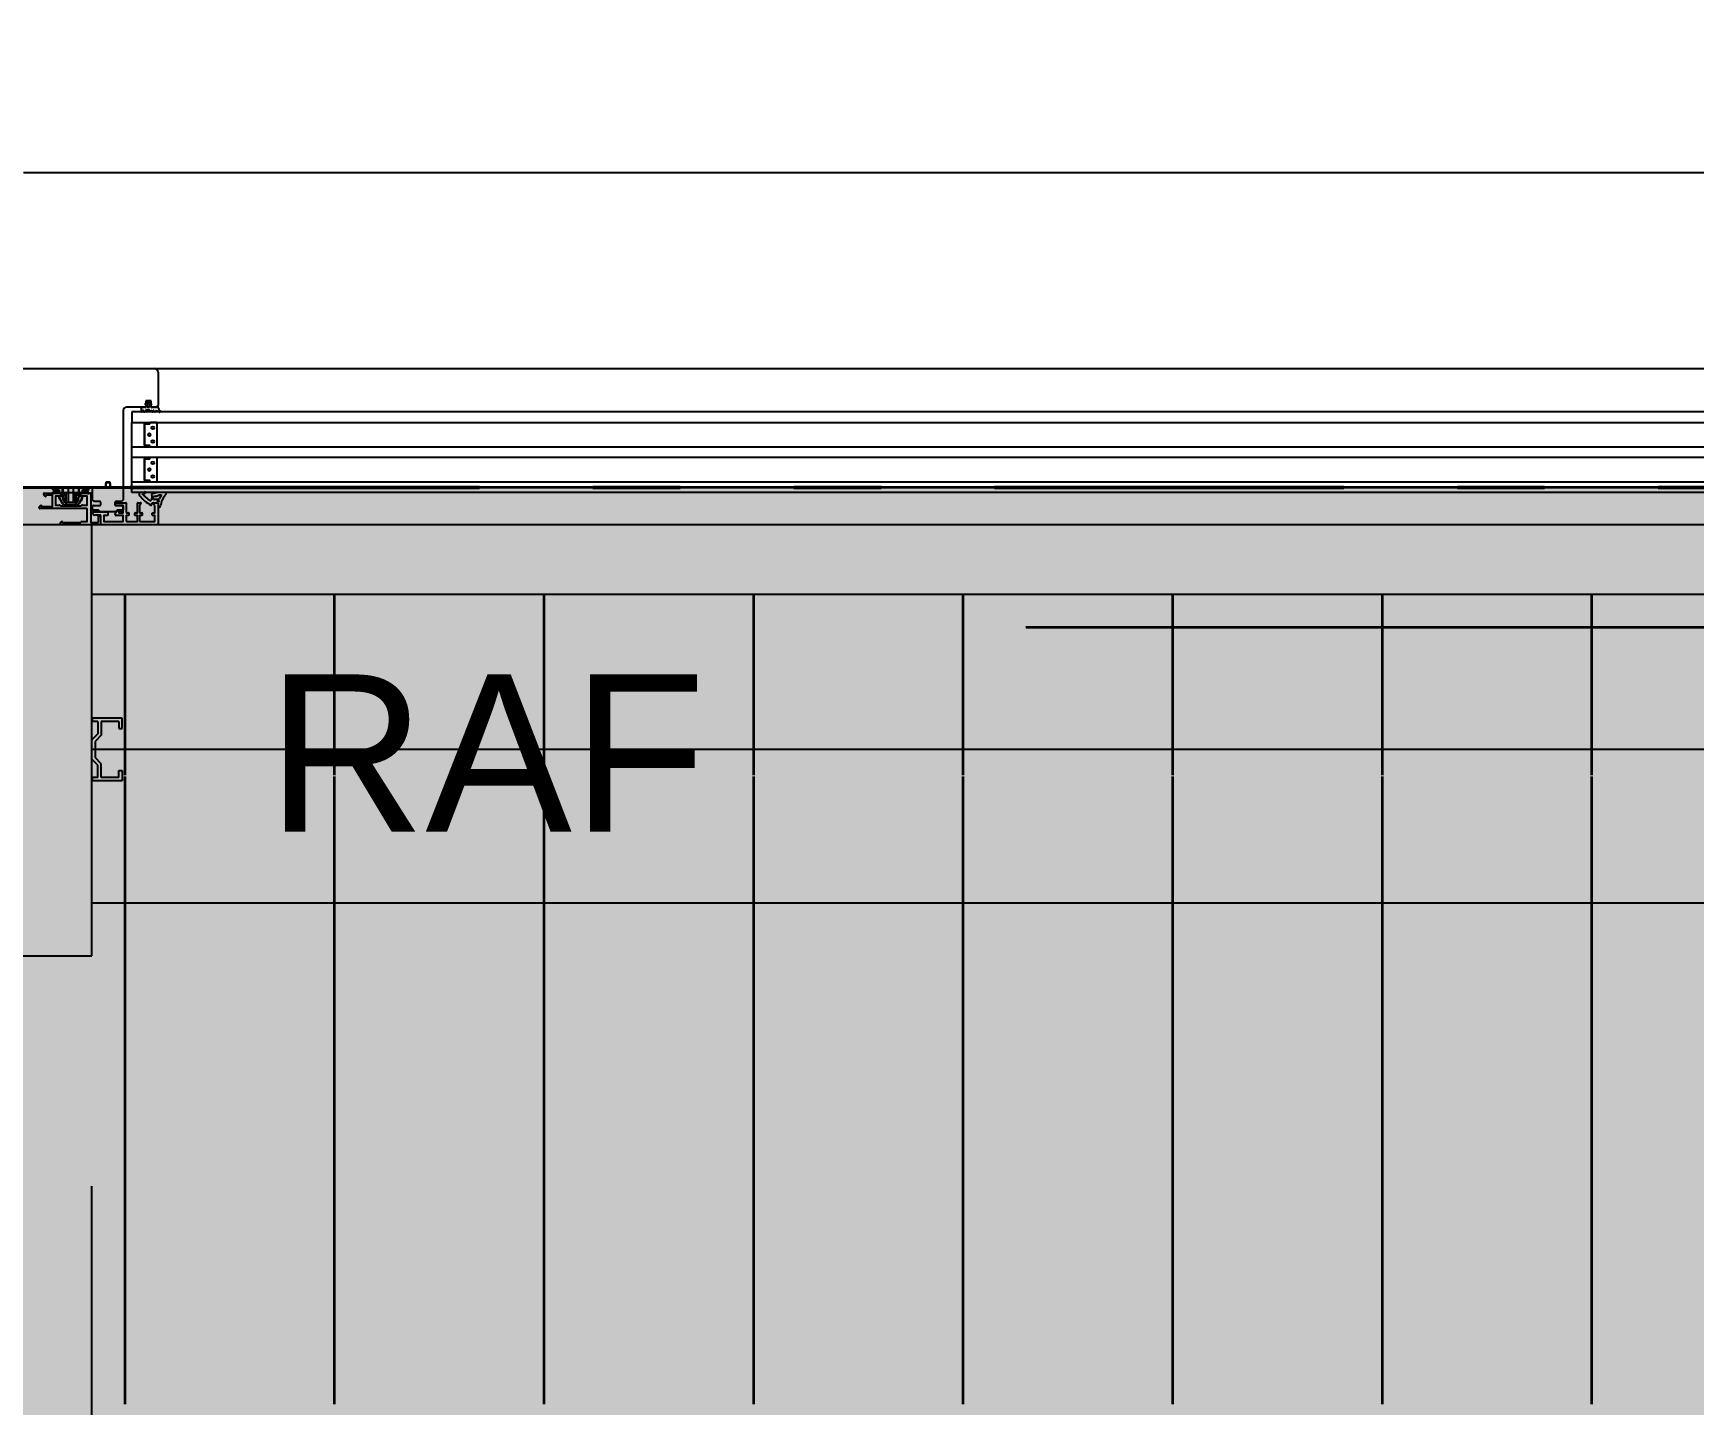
# Model space of a CAD drawing. Header units: centimetres. Extents: x 0.3 to 84.3, y 0.3 to 59.7.
# Drawn here: x 49.573 to 51.475, y 15.064 to 16.634 of the extents above; entities that cross this region are included whole.
import ezdxf

# ---------------------------------------------------------------- set-up
doc = ezdxf.new("R2010")
doc.units = ezdxf.units.CM
for name, pattern in [('AUSGEZOGEN', [0]), ('LINIE_23', [0.79, 0.4, -0.13, 0, -0.13, 0, -0.13]), ('PHANTOM', [63.5, 31.75, -6.35, 6.35, -6.35, 6.35, -6.35]), ('PUNKT', [6.35, 0, -6.35]), ('RAND', [44.45, 12.7, -6.35, 12.7, -6.35, 0, -6.35]), ('VERDECKT', [9.525, 6.35, -3.175])]:
    doc.linetypes.add(name, pattern=pattern)
for name, color, linetype, lineweight in [('Allgemein', 7, 'AUSGEZOGEN', 35), ('Ausbau Raeume', 7, 'AUSGEZOGEN', 35), ('Bauachsen grob', 7, 'RAND', 25), ('Bodenplatte', 7, 'AUSGEZOGEN', 35), ('Deckendaemmung', 7, 'AUSGEZOGEN', 25), ('Fenster', 7, 'AUSGEZOGEN', 35), ('Rolladen', 7, 'AUSGEZOGEN', 25), ('Text Werkplan Ausfuehrung', 7, 'AUSGEZOGEN', 50), ('Vorhangbrett', 7, 'AUSGEZOGEN', 25), ('Wand Beton bewehrt', 7, 'AUSGEZOGEN', 35), ('Werkplan- Ausfuehrungsmasse', 7, 'AUSGEZOGEN', 25)]:
    doc.layers.add(name, color=color, linetype=linetype, lineweight=lineweight)
doc.styles.add('ARIAL', font='ARIAL.TTF')

msp = doc.modelspace()

# ---------------------------------------------------------------- hatches: boundary and pattern name
at = {"layer": 'Allgemein', "linetype": 'AUSGEZOGEN', "lineweight": 25}
msp.add_hatch(color=32, dxfattribs=at).paths.add_polyline_path([(49.64, 15.794), (49.64, 16.0714), (49.56, 16.0714), (49.56, 15.794), (49.56, 15.714), (49.56, 15.666), (49.56, 15.618), (49.56, 15.578), (49.64, 15.578), (49.64, 15.618), (49.64, 15.666), (49.64, 15.714)])
at = {"layer": 'Bodenplatte', "linetype": 'AUSGEZOGEN', "lineweight": 25, "true_color": 0xe0ffe0}
msp.add_hatch(color=254, dxfattribs=at).paths.add_polyline_path([(31.66, 16.114), (31.66, 15.954), (62.72, 15.954), (62.72, 16.114)])
at = {"layer": 'Deckendaemmung', "linetype": 'AUSGEZOGEN', "lineweight": 25, "true_color": 0xfffddf}
msp.add_hatch(color=7, dxfattribs=at).paths.add_polyline_path([(63.04, 16.114), (47.44, 16.114), (47.44, 11.404), (49.54, 11.404), (49.54, 11.092), (55.87, 11.092), (55.87, 11.404), (56.9, 11.404), (56.9, 11.092), (63.04, 11.092)])

# ---------------------------------------------------------------- linework, layer by layer
at = {"layer": 'Allgemein', "color": 7, "linetype": 'AUSGEZOGEN', "lineweight": 25}
for p, q in [((49.64, 16.0714), (49.56, 16.0714)), ((49.64, 15.794), (49.64, 16.0714)), ((49.64, 15.714), (49.64, 15.794)), ((49.64, 15.666), (49.64, 15.714)), ((49.64, 15.618), (49.64, 15.666)), ((49.64, 15.578), (49.64, 15.618)), ((49.56, 15.578), (49.64, 15.578))]:
    msp.add_line(p, q, dxfattribs=at)
at = {"layer": 'Ausbau Raeume', "color": 254, "linetype": 'AUSGEZOGEN', "lineweight": 35}
for p, q in [((49.6782, 15.7846), (49.6782, 15.9914)), ((49.9182, 15.7846), (49.9182, 15.9914)), ((50.1582, 15.7846), (50.1582, 15.9914)), ((50.3982, 15.7846), (50.3982, 15.9914)), ((50.6382, 15.7846), (50.6382, 15.9914)), ((50.8782, 15.7846), (50.8782, 15.9914)), ((51.1182, 15.7846), (51.1182, 15.9914)), ((51.3582, 15.7846), (51.3582, 15.9914)), ((49.6782, 15.0646), (49.6782, 15.7832)), ((49.9182, 15.0646), (49.9182, 15.7832)), ((50.1582, 15.0646), (50.1582, 15.7832)), ((50.3982, 15.0646), (50.3982, 15.7832)), ((50.6382, 15.0646), (50.6382, 15.7832)), ((50.8782, 15.0646), (50.8782, 15.7832)), ((51.1182, 15.0646), (51.1182, 15.7832)), ((51.3582, 15.0646), (51.3582, 15.7832))]:
    msp.add_line(p, q, dxfattribs=at)
at = {"layer": 'Bauachsen grob', "color": 32, "linetype": 'LINIE_23', "lineweight": 50, "true_color": 0xc36e14}
msp.add_line((21.964, 16.114), (72.416, 16.114), dxfattribs=at)
at = {"layer": 'Bodenplatte', "color": 92, "linetype": 'VERDECKT', "lineweight": 35, "true_color": 0x00c600}
for p, q in [((62.72, 16.114), (31.66, 16.114)), ((31.66, 15.954), (62.72, 15.954))]:
    msp.add_line(p, q, dxfattribs=at)
at = {"layer": 'Fenster', "color": 7, "linetype": 'AUSGEZOGEN', "lineweight": 25}
for p, q in [((52.634, 16.474), (49.562, 16.474)), ((49.501, 16.25), (49.712, 16.25)), ((49.712, 16.25), (52.634, 16.25)), ((49.716, 16.246), (49.716, 16.208)), ((49.7018, 16.206), (49.68, 16.206)), ((49.6969, 16.206), (49.7005, 16.206)), ((49.6969, 16.201), (49.6969, 16.2045)), ((49.7012, 16.2096), (49.7025, 16.2109)), ((49.702, 16.2091), (49.7017, 16.209)), ((49.708, 16.213), (49.7018, 16.213)), ((49.7018, 16.213), (49.7018, 16.206)), ((49.7037, 16.2072), (49.7037, 16.2094)), ((49.7047, 16.2118), (49.7051, 16.2118)), ((49.7061, 16.2094), (49.7061, 16.2072)), ((49.7072, 16.2109), (49.7086, 16.2096)), ((49.7081, 16.209), (49.7078, 16.2091)), ((49.708, 16.206), (49.708, 16.213)), ((49.714, 16.206), (49.708, 16.206)), ((49.7093, 16.206), (49.7139, 16.206)), ((49.716, 16.208), (49.714, 16.206)), ((49.7144, 16.2063), (49.7148, 16.2068)), ((49.7159, 16.2065), (49.7159, 16.2063)), ((49.7159, 16.2063), (49.7159, 16.2061)), ((49.7159, 16.2059), (49.7168, 16.2033)), ((49.676, 16.202), (49.676, 16.115)), ((49.686, 16.2004), (49.686, 16.1884)), ((52.66, 16.2004), (49.686, 16.2004)), ((49.686, 16.1604), (49.686, 16.1884)), ((49.686, 16.1884), (52.66, 16.1884)), ((49.6983, 16.2017), (49.6981, 16.2008)), ((49.6997, 16.2008), (49.6994, 16.2017)), ((49.7, 16.186), (49.7, 16.1627)), ((49.7004, 16.186), (49.7004, 16.1627)), ((49.7004, 16.1627), (49.7004, 16.186)), ((49.7019, 16.2023), (49.7008, 16.2007)), ((49.7068, 16.1872), (49.7011, 16.1872)), ((49.7061, 16.1868), (49.7011, 16.1868)), ((49.7011, 16.1868), (49.7061, 16.1868)), ((49.7058, 16.2028), (49.7028, 16.2028)), ((49.7036, 16.2017), (49.7053, 16.2023)), ((49.7079, 16.2018), (49.7036, 16.2004)), ((49.7068, 16.1872), (49.7068, 16.1872)), ((49.7069, 16.1876), (49.7069, 16.1876)), ((49.7141, 16.1884), (49.7077, 16.1884)), ((49.7089, 16.2008), (49.7087, 16.2017)), ((49.7103, 16.2017), (49.7101, 16.2008)), ((49.7117, 16.2008), (49.7114, 16.2017)), ((49.7129, 16.2013), (49.7128, 16.2008)), ((49.7175, 16.2004), (49.7139, 16.2016)), ((49.7148, 16.1612), (49.7148, 16.1876)), ((49.718, 16.2021), (49.7185, 16.2017)), ((49.686, 16.1484), (49.686, 16.1604)), ((49.686, 16.1604), (52.66, 16.1604)), ((49.686, 16.1204), (49.686, 16.1484)), ((52.66, 16.1484), (49.686, 16.1484)), ((49.7011, 16.162), (49.7061, 16.162)), ((49.7061, 16.162), (49.7011, 16.162)), ((49.7011, 16.1616), (49.7068, 16.1616)), ((49.7068, 16.1472), (49.7011, 16.1472)), ((49.7061, 16.1468), (49.7011, 16.1468)), ((49.7011, 16.1468), (49.7061, 16.1468)), ((49.7068, 16.1616), (49.7068, 16.1616)), ((49.7068, 16.1472), (49.7068, 16.1472)), ((49.7069, 16.1612), (49.7069, 16.1612)), ((49.7069, 16.1476), (49.7069, 16.1476)), ((49.7077, 16.1604), (49.7141, 16.1604)), ((49.7141, 16.1484), (49.7077, 16.1484)), ((49.7148, 16.1212), (49.7148, 16.1476)), ((49.7, 16.146), (49.7, 16.1227)), ((49.7004, 16.146), (49.7004, 16.1227)), ((49.7004, 16.1227), (49.7004, 16.146)), ((49.656, 16.114), (49.432, 16.114)), ((49.5956, 16.1136), (49.5976, 16.1136)), ((49.5956, 16.1112), (49.5956, 16.1136)), ((49.5976, 16.1112), (49.5956, 16.1112)), ((49.5956, 16.1086), (49.6001, 16.11)), ((49.5956, 16.1076), (49.5956, 16.1086)), ((49.5956, 16.1086), (49.596, 16.1083)), ((49.5976, 16.114), (49.596, 16.114)), ((49.596, 16.1108), (49.5976, 16.1108)), ((49.6002, 16.1096), (49.596, 16.1083)), ((49.596, 16.1083), (49.596, 16.1076)), ((49.5963, 16.1074), (49.6, 16.1086)), ((49.5976, 16.114), (49.6066, 16.114)), ((49.5976, 16.1136), (49.5976, 16.114)), ((49.6066, 16.1136), (49.5976, 16.1136)), ((49.5976, 16.1136), (49.5976, 16.1112)), ((49.6026, 16.1112), (49.5976, 16.1112)), ((49.5976, 16.1112), (49.5976, 16.1108)), ((49.6008, 16.1108), (49.5976, 16.1108)), ((49.6001, 16.1082), (49.6, 16.1086)), ((49.6001, 16.11), (49.6003, 16.1101)), ((49.6001, 16.11), (49.6002, 16.1096)), ((49.6003, 16.1097), (49.6002, 16.1096)), ((49.6002, 16.1087), (49.6002, 16.1096)), ((49.6002, 16.1083), (49.6002, 16.1087)), ((49.6002, 16.1087), (49.6002, 16.1087)), ((49.6002, 16.1087), (49.6003, 16.1086)), ((49.6003, 16.1086), (49.6004, 16.1085)), ((49.6004, 16.1085), (49.6005, 16.1084)), ((49.6005, 16.1084), (49.6006, 16.1084)), ((49.6005, 16.1084), (49.6005, 16.1083)), ((49.6005, 16.1083), (49.6005, 16.1082)), ((49.6006, 16.1084), (49.6006, 16.1104)), ((49.6006, 16.1104), (49.6011, 16.1104)), ((49.6026, 16.1084), (49.6006, 16.1084)), ((49.6008, 16.1108), (49.6012, 16.1108)), ((49.6014, 16.1105), (49.6011, 16.1104)), ((49.6012, 16.1108), (49.6017, 16.1109)), ((49.6018, 16.1107), (49.6014, 16.1105)), ((49.6017, 16.1109), (49.6021, 16.1111)), ((49.6022, 16.1109), (49.6018, 16.1107)), ((49.6021, 16.1111), (49.6026, 16.1112)), ((49.6026, 16.1112), (49.6022, 16.1109)), ((49.6026, 16.1112), (49.6026, 16.1084)), ((49.6026, 16.108), (49.6026, 16.1084)), ((49.6026, 16.1084), (49.6066, 16.1084)), ((49.6066, 16.114), (49.6254, 16.114)), ((49.6066, 16.114), (49.6066, 16.1136)), ((49.6066, 16.1084), (49.6066, 16.1136)), ((49.6069, 16.1136), (49.6066, 16.1136)), ((49.6066, 16.108), (49.6066, 16.1084)), ((49.6069, 16.1084), (49.6066, 16.1084)), ((49.6069, 16.1136), (49.6069, 16.1084)), ((49.6251, 16.1136), (49.6069, 16.1136)), ((49.6069, 16.1084), (49.6251, 16.1084)), ((49.6132, 16.114), (49.6132, 16.097)), ((49.6188, 16.114), (49.6188, 16.097)), ((49.6251, 16.1084), (49.6251, 16.1136)), ((49.6254, 16.1136), (49.6251, 16.1136)), ((49.6254, 16.1084), (49.6251, 16.1084)), ((49.6254, 16.1136), (49.6254, 16.114)), ((49.6254, 16.114), (49.6344, 16.114)), ((49.6254, 16.1136), (49.6254, 16.1084)), ((49.6344, 16.1136), (49.6254, 16.1136)), ((49.6254, 16.108), (49.6254, 16.1084)), ((49.6254, 16.1084), (49.6294, 16.1084)), ((49.6294, 16.1084), (49.6294, 16.1112)), ((49.6344, 16.1112), (49.6294, 16.1112)), ((49.6298, 16.1109), (49.6294, 16.1112)), ((49.6294, 16.1112), (49.6299, 16.1111)), ((49.6294, 16.108), (49.6294, 16.1084)), ((49.6314, 16.1084), (49.6294, 16.1084)), ((49.6302, 16.1107), (49.6298, 16.1109)), ((49.6299, 16.1111), (49.6303, 16.1109)), ((49.6306, 16.1105), (49.6302, 16.1107)), ((49.6303, 16.1109), (49.6308, 16.1108)), ((49.6309, 16.1104), (49.6306, 16.1105)), ((49.6308, 16.1108), (49.6312, 16.1108)), ((49.6309, 16.1104), (49.6314, 16.1104)), ((49.6344, 16.1108), (49.6312, 16.1108)), ((49.6314, 16.1104), (49.6314, 16.1084)), ((49.6314, 16.1084), (49.6315, 16.1084)), ((49.6315, 16.1084), (49.6315, 16.1085)), ((49.6315, 16.1085), (49.6316, 16.1085)), ((49.6315, 16.1083), (49.6315, 16.1084)), ((49.6315, 16.1082), (49.6315, 16.1083)), ((49.6316, 16.1085), (49.6317, 16.1086)), ((49.6317, 16.1101), (49.6319, 16.11)), ((49.6318, 16.1096), (49.6317, 16.1097)), ((49.6317, 16.1086), (49.6317, 16.1087)), ((49.6317, 16.1087), (49.6318, 16.1087)), ((49.6319, 16.11), (49.6318, 16.1096)), ((49.6318, 16.1096), (49.6318, 16.1087)), ((49.636, 16.1083), (49.6318, 16.1096)), ((49.6318, 16.1087), (49.6318, 16.1083)), ((49.6319, 16.11), (49.6364, 16.1086)), ((49.632, 16.1086), (49.6319, 16.1082)), ((49.632, 16.1086), (49.6357, 16.1074)), ((49.636, 16.114), (49.6344, 16.114)), ((49.6344, 16.1136), (49.6344, 16.114)), ((49.6344, 16.1112), (49.6344, 16.1136)), ((49.6344, 16.1136), (49.6364, 16.1136)), ((49.6344, 16.1112), (49.6344, 16.1108)), ((49.6364, 16.1112), (49.6344, 16.1112)), ((49.6344, 16.1108), (49.636, 16.1108)), ((49.6364, 16.1086), (49.636, 16.1083)), ((49.636, 16.1076), (49.636, 16.1083)), ((49.6364, 16.1136), (49.6364, 16.1112)), ((49.6364, 16.1086), (49.6364, 16.1076)), ((49.641, 16.1), (49.641, 16.114)), ((49.641, 16.114), (49.656, 16.114)), ((49.661, 16.12), (49.656, 16.12)), ((49.656, 16.12), (49.656, 16.114)), ((49.656, 16.114), (49.656, 16.1186)), ((49.657, 16.1196), (49.6585, 16.1196)), ((49.6585, 16.1196), (49.66, 16.1196)), ((49.661, 16.114), (49.661, 16.12)), ((49.661, 16.1186), (49.661, 16.114)), ((49.675, 16.114), (49.661, 16.114)), ((49.661, 16.114), (49.676, 16.114)), ((49.676, 16.115), (49.675, 16.114)), ((49.676, 16.114), (49.676, 16.1)), ((49.686, 16.1084), (49.686, 16.1204)), ((49.686, 16.1204), (52.66, 16.1204)), ((52.66, 16.1084), (49.686, 16.1084)), ((49.7003, 16.1088), (49.6963, 16.108)), ((49.7011, 16.122), (49.7061, 16.122)), ((49.7061, 16.122), (49.7011, 16.122)), ((49.7011, 16.1216), (49.7068, 16.1216)), ((49.7068, 16.1216), (49.7068, 16.1216)), ((49.7069, 16.1212), (49.7069, 16.1212)), ((49.7077, 16.1204), (49.7141, 16.1204)), ((49.7245, 16.1084), (49.7164, 16.1084)), ((49.58, 16.0902), (49.58, 16.0913)), ((49.6344, 16.0898), (49.5804, 16.0898)), ((49.581, 16.093), (49.5818, 16.0934)), ((49.5824, 16.0931), (49.5824, 16.0926)), ((49.5828, 16.0922), (49.5948, 16.0922)), ((49.5852, 16.1059), (49.5852, 16.107)), ((49.5856, 16.1074), (49.6034, 16.1074)), ((49.587, 16.1038), (49.5862, 16.1042)), ((49.5876, 16.1046), (49.5876, 16.1041)), ((49.5948, 16.105), (49.588, 16.105)), ((49.5952, 16.0926), (49.5952, 16.1046)), ((49.5956, 16.1076), (49.596, 16.1076)), ((49.5964, 16.107), (49.5963, 16.1074)), ((49.6001, 16.1082), (49.5964, 16.107)), ((49.5984, 16.1038), (49.5984, 16.0942)), ((49.6038, 16.1042), (49.5988, 16.1042)), ((49.5988, 16.0938), (49.6026, 16.0938)), ((49.6003, 16.1083), (49.6002, 16.1083)), ((49.6003, 16.1082), (49.6003, 16.1083)), ((49.6004, 16.1082), (49.6003, 16.1082)), ((49.6005, 16.1081), (49.6004, 16.1082)), ((49.6005, 16.1082), (49.6005, 16.1081)), ((49.6005, 16.1081), (49.6006, 16.108)), ((49.6006, 16.108), (49.6007, 16.108)), ((49.6007, 16.108), (49.6008, 16.108)), ((49.601, 16.108), (49.6008, 16.108)), ((49.601, 16.108), (49.6026, 16.108)), ((49.6066, 16.108), (49.6026, 16.108)), ((49.6026, 16.1036), (49.6027, 16.1038)), ((49.6026, 16.1036), (49.603, 16.1034)), ((49.6026, 16.1036), (49.603, 16.1034)), ((49.6031, 16.1037), (49.6027, 16.1038)), ((49.6027, 16.1015), (49.6031, 16.1017)), ((49.6028, 16.1014), (49.6031, 16.1017)), ((49.6046, 16.0986), (49.6028, 16.1014)), ((49.6031, 16.1037), (49.603, 16.1034)), ((49.6031, 16.1041), (49.6056, 16.1041)), ((49.6031, 16.1041), (49.6031, 16.1037)), ((49.6056, 16.1037), (49.6031, 16.1037)), ((49.6031, 16.1017), (49.6049, 16.0988)), ((49.6047, 16.1049), (49.6041, 16.1043)), ((49.6046, 16.0986), (49.6049, 16.0988)), ((49.6046, 16.0928), (49.6273, 16.0928)), ((49.6047, 16.0985), (49.605, 16.0987)), ((49.605, 16.1058), (49.605, 16.1056)), ((49.6056, 16.1041), (49.6056, 16.1037)), ((49.6057, 16.0968), (49.606, 16.097)), ((49.6062, 16.108), (49.6062, 16.1062)), ((49.61, 16.1062), (49.6062, 16.1062)), ((49.6062, 16.1062), (49.6062, 16.1062)), ((49.6062, 16.1062), (49.6062, 16.1061)), ((49.6062, 16.1061), (49.61, 16.1061)), ((49.6062, 16.1061), (49.6062, 16.106)), ((49.6062, 16.1061), (49.6062, 16.1061)), ((49.6074, 16.1056), (49.6062, 16.106)), ((49.6254, 16.108), (49.6066, 16.108)), ((49.6075, 16.1025), (49.6071, 16.1024)), ((49.608, 16.0984), (49.6071, 16.1024)), ((49.61, 16.1056), (49.6074, 16.1056)), ((49.6075, 16.1056), (49.61, 16.1056)), ((49.6075, 16.1025), (49.6084, 16.0984)), ((49.6084, 16.0984), (49.608, 16.0984)), ((49.6089, 16.0939), (49.609, 16.0943)), ((49.6095, 16.0938), (49.6095, 16.0942)), ((49.6095, 16.0942), (49.6225, 16.0942)), ((49.6225, 16.0938), (49.6095, 16.0938)), ((49.6102, 16.0944), (49.6096, 16.0938)), ((49.61, 16.0986), (49.61, 16.108)), ((49.61, 16.0986), (49.6104, 16.0986)), ((49.6218, 16.0966), (49.6102, 16.0966)), ((49.6102, 16.0966), (49.6102, 16.0944)), ((49.6102, 16.0944), (49.6218, 16.0944)), ((49.6104, 16.108), (49.6104, 16.0986)), ((49.6106, 16.097), (49.6214, 16.097)), ((49.6216, 16.0986), (49.6216, 16.108)), ((49.622, 16.0986), (49.6216, 16.0986)), ((49.6218, 16.0966), (49.6218, 16.0944)), ((49.6218, 16.0944), (49.6224, 16.0938)), ((49.622, 16.108), (49.622, 16.0986)), ((49.6257, 16.1062), (49.622, 16.1062)), ((49.622, 16.1061), (49.6257, 16.1061)), ((49.622, 16.1056), (49.6245, 16.1056)), ((49.6246, 16.1056), (49.622, 16.1056)), ((49.6225, 16.0938), (49.6225, 16.0942)), ((49.6231, 16.0939), (49.623, 16.0943)), ((49.6236, 16.0984), (49.6245, 16.1025)), ((49.6236, 16.0984), (49.624, 16.0984)), ((49.6249, 16.1024), (49.624, 16.0984)), ((49.6245, 16.1025), (49.6249, 16.1024)), ((49.6246, 16.1056), (49.6257, 16.106)), ((49.6294, 16.108), (49.6254, 16.108)), ((49.6257, 16.108), (49.6257, 16.1062)), ((49.6257, 16.1061), (49.6257, 16.1062)), ((49.6257, 16.1062), (49.6257, 16.1062)), ((49.6257, 16.106), (49.6257, 16.1061)), ((49.6257, 16.1061), (49.6257, 16.1061)), ((49.6263, 16.0968), (49.626, 16.097)), ((49.6264, 16.1041), (49.6289, 16.1041)), ((49.6264, 16.1041), (49.6264, 16.1037)), ((49.6289, 16.1037), (49.6264, 16.1037)), ((49.627, 16.1056), (49.627, 16.1058)), ((49.6273, 16.0985), (49.627, 16.0987)), ((49.6271, 16.0988), (49.6289, 16.1017)), ((49.6274, 16.0986), (49.6271, 16.0988)), ((49.6279, 16.1043), (49.6273, 16.1049)), ((49.6292, 16.1014), (49.6274, 16.0986)), ((49.6344, 16.1042), (49.6282, 16.1042)), ((49.6286, 16.1074), (49.6386, 16.1074)), ((49.6289, 16.1037), (49.6289, 16.1041)), ((49.6293, 16.1038), (49.6289, 16.1037)), ((49.629, 16.1034), (49.6289, 16.1037)), ((49.6292, 16.1014), (49.6289, 16.1017)), ((49.6292, 16.1015), (49.6289, 16.1017)), ((49.6294, 16.1036), (49.629, 16.1034)), ((49.6294, 16.1036), (49.629, 16.1034)), ((49.6293, 16.1038), (49.6294, 16.1036)), ((49.6294, 16.108), (49.631, 16.108)), ((49.6294, 16.0938), (49.6344, 16.0938)), ((49.6312, 16.108), (49.631, 16.108)), ((49.6312, 16.108), (49.6312, 16.108)), ((49.6312, 16.108), (49.6314, 16.108)), ((49.6314, 16.108), (49.6315, 16.1081)), ((49.6316, 16.1082), (49.6315, 16.1082)), ((49.6315, 16.1082), (49.6315, 16.1081)), ((49.6315, 16.1081), (49.6315, 16.1082)), ((49.6315, 16.1081), (49.6315, 16.1081)), ((49.6317, 16.1083), (49.6316, 16.1082)), ((49.6316, 16.1082), (49.6316, 16.1082)), ((49.6318, 16.1083), (49.6317, 16.1083)), ((49.6356, 16.107), (49.6319, 16.1082)), ((49.6348, 16.0942), (49.6348, 16.1038)), ((49.6348, 16.0754), (49.6348, 16.0894)), ((49.6356, 16.107), (49.6357, 16.1074)), ((49.6364, 16.1076), (49.636, 16.1076)), ((49.639, 16.107), (49.639, 16.0742)), ((49.643, 16.098), (49.641, 16.1)), ((49.641, 16.089), (49.641, 16.0924)), ((49.642, 16.0934), (49.6494, 16.0934)), ((49.6494, 16.098), (49.643, 16.098)), ((49.6504, 16.0944), (49.6504, 16.097)), ((49.6666, 16.097), (49.6666, 16.0944)), ((49.667, 16.0944), (49.667, 16.0954)), ((49.674, 16.098), (49.6676, 16.098)), ((49.6676, 16.0934), (49.675, 16.0934)), ((49.668, 16.0964), (49.6792, 16.0964)), ((49.6756, 16.0934), (49.668, 16.0934)), ((49.676, 16.1), (49.674, 16.098)), ((49.676, 16.0854), (49.676, 16.093)), ((49.676, 16.0924), (49.676, 16.089)), ((49.6796, 16.096), (49.6796, 16.0854)), ((49.6924, 16.0854), (49.6924, 16.096)), ((49.6928, 16.0964), (49.696, 16.0964)), ((49.6948, 16.0935), (49.6948, 16.0854)), ((49.6964, 16.0954), (49.695, 16.0939)), ((49.6984, 16.1059), (49.6985, 16.1062)), ((49.6985, 16.1058), (49.6984, 16.1059)), ((49.6985, 16.1062), (49.6987, 16.1063)), ((49.6987, 16.1057), (49.6985, 16.1058)), ((49.6987, 16.1063), (49.6994, 16.1066)), ((49.6991, 16.1055), (49.6987, 16.1057)), ((49.7066, 16.0991), (49.6991, 16.1055)), ((49.6994, 16.1066), (49.7007, 16.1069)), ((49.7087, 16.1035), (49.7083, 16.0999)), ((49.7086, 16.094), (49.7094, 16.0961)), ((49.7087, 16.1043), (49.7087, 16.1035)), ((49.714, 16.1079), (49.7095, 16.1067)), ((49.7098, 16.0964), (49.7153, 16.0964)), ((49.7122, 16.0933), (49.7102, 16.0954)), ((49.7107, 16.1035), (49.7103, 16.1028)), ((49.7103, 16.1028), (49.7104, 16.1012)), ((49.7104, 16.1012), (49.7108, 16.1006)), ((49.7106, 16.0964), (49.7156, 16.0964)), ((49.7126, 16.104), (49.7107, 16.1035)), ((49.7108, 16.1006), (49.711, 16.1005)), ((49.711, 16.1005), (49.7111, 16.1005)), ((49.7111, 16.1005), (49.7113, 16.1004)), ((49.7113, 16.1004), (49.7114, 16.1004)), ((49.7114, 16.1004), (49.7115, 16.1004)), ((49.7161, 16.1004), (49.7115, 16.1004)), ((49.7124, 16.0854), (49.7124, 16.0929)), ((49.7126, 16.104), (49.7138, 16.1042)), ((49.7138, 16.1042), (49.7148, 16.1045)), ((49.7148, 16.1045), (49.7164, 16.105)), ((49.716, 16.096), (49.716, 16.0718)), ((49.716, 16.0957), (49.716, 16.092)), ((49.7164, 16.105), (49.7179, 16.1054)), ((49.7164, 16.0916), (49.7171, 16.0916)), ((49.7194, 16.1047), (49.7174, 16.101)), ((49.7179, 16.1054), (49.7188, 16.1057)), ((49.7188, 16.1057), (49.7196, 16.1057)), ((49.7198, 16.1053), (49.7194, 16.1047)), ((49.7196, 16.1057), (49.7198, 16.1053)), ((49.7249, 16.106), (49.7252, 16.1064)), ((49.604, 16.0718), (49.604, 16.0729)), ((49.6496, 16.0714), (49.6044, 16.0714)), ((49.605, 16.0746), (49.6058, 16.075)), ((49.6064, 16.0747), (49.6064, 16.0742)), ((49.6068, 16.0738), (49.627, 16.0738)), ((49.6288, 16.075), (49.6344, 16.075)), ((49.6394, 16.0738), (49.6472, 16.0738)), ((49.641, 16.089), (49.641, 16.088)), ((49.641, 16.0848), (49.641, 16.085)), ((49.6454, 16.088), (49.642, 16.088)), ((49.645, 16.088), (49.642, 16.088)), ((49.642, 16.086), (49.6544, 16.086)), ((49.643, 16.086), (49.644, 16.086)), ((49.6494, 16.0824), (49.6434, 16.0824)), ((49.6478, 16.088), (49.645, 16.088)), ((49.645, 16.087), (49.645, 16.0876)), ((49.6476, 16.0742), (49.6476, 16.081)), ((49.6498, 16.086), (49.6478, 16.088)), ((49.648, 16.0814), (49.649, 16.0814)), ((49.6585, 16.086), (49.6498, 16.086)), ((49.65, 16.0804), (49.65, 16.0718)), ((49.6504, 16.0718), (49.6504, 16.0814)), ((49.7156, 16.0714), (49.6508, 16.0714)), ((49.6538, 16.0816), (49.6538, 16.0754)), ((49.658, 16.082), (49.6542, 16.082)), ((49.6542, 16.075), (49.6756, 16.075)), ((49.6544, 16.086), (49.658, 16.086)), ((49.6584, 16.0856), (49.6584, 16.0824)), ((49.6672, 16.086), (49.6585, 16.086)), ((49.667, 16.083), (49.667, 16.0842)), ((49.6692, 16.088), (49.6672, 16.086)), ((49.6673, 16.0849), (49.6697, 16.0873)), ((49.6756, 16.082), (49.668, 16.082)), ((49.672, 16.088), (49.6692, 16.088)), ((49.6704, 16.0876), (49.6706, 16.0876)), ((49.671, 16.0872), (49.671, 16.0854)), ((49.6714, 16.085), (49.6756, 16.085)), ((49.6716, 16.088), (49.675, 16.088)), ((49.675, 16.088), (49.672, 16.088)), ((49.672, 16.087), (49.672, 16.0876)), ((49.674, 16.086), (49.673, 16.086)), ((49.676, 16.089), (49.676, 16.088)), ((49.676, 16.0754), (49.676, 16.0816)), ((49.6796, 16.0816), (49.6796, 16.0754)), ((49.68, 16.085), (49.6822, 16.085)), ((49.6822, 16.082), (49.68, 16.082)), ((49.68, 16.075), (49.692, 16.075)), ((49.6826, 16.0846), (49.6826, 16.0824)), ((49.6894, 16.0824), (49.6894, 16.0846)), ((49.6898, 16.085), (49.692, 16.085)), ((49.692, 16.082), (49.6898, 16.082)), ((49.6924, 16.0754), (49.6924, 16.0816)), ((49.6948, 16.0816), (49.6948, 16.0754)), ((49.6952, 16.085), (49.6974, 16.085)), ((49.6974, 16.082), (49.6952, 16.082)), ((49.6952, 16.075), (49.712, 16.075)), ((49.6978, 16.0846), (49.6978, 16.0824)), ((49.7094, 16.0824), (49.7094, 16.0846)), ((49.7098, 16.085), (49.712, 16.085)), ((49.712, 16.082), (49.7098, 16.082)), ((49.7124, 16.0754), (49.7124, 16.0816)), ((52.6304, 16.0714), (49.7156, 16.0714)), ((55.77, 15.9914), (49.64, 15.9914))]:
    msp.add_line(p, q, dxfattribs=at)
for centre, radius in [((49.706, 16.1744), 0.0016), ((49.7101, 16.1822), 0.0016), ((49.7101, 16.1665), 0.0016), ((49.706, 16.1344), 0.0016), ((49.7101, 16.1422), 0.0016), ((49.7101, 16.1265), 0.0016), ((49.7163, 16.0986), 0.000995)]:
    msp.add_circle(centre, radius, dxfattribs=at)
for centre, radius, start, end in [((49.712, 16.246), 0.004, 359.9999, 89.9999), ((49.68, 16.202), 0.004, 89.9999, 179.9999), ((49.6969, 16.2054), 0.0006, 89.9999, 246.423), ((49.6965, 16.2045), 0.0004, 359.9999, 66.423), ((49.7005, 16.205), 0.001, 45.6221, 89.9999), ((49.7015, 16.2093), 0.0004, 135.0324, 300.0425), ((49.7015, 16.206), 0.0004, 225.6221, 2.7209), ((49.7099, 16.2064), 0.00802, 161.7762, 182.7209), ((49.7021, 16.209), 0.0002, 346.7768, 120.0519), ((49.7047, 16.2088), 0.003, 90.0372, 135.0335), ((49.7049, 16.2094), 0.0012, 359.9614, 179.3442), ((49.7049, 16.2072), 0.0012, 180.2732, 359.6531), ((49.7051, 16.2088), 0.003, 44.9663, 89.9626), ((49.7077, 16.209), 0.0002, 59.9479, 193.223), ((49.6999, 16.2064), 0.00802, 357.2796, 18.2236), ((49.7083, 16.206), 0.0004, 177.2654, 314.3777), ((49.7083, 16.2093), 0.0004, 239.9572, 44.9674), ((49.7093, 16.205), 0.001, 89.9999, 134.3777), ((49.7139, 16.2066), 0.0006, 269.9999, 324.9999), ((49.7153, 16.2065), 0.0006, 0.0101, 144.9999), ((49.7179, 16.2061), 0.002, 179.9999, 187.1661), ((49.6975, 16.201), 0.0006, 179.9999, 344.9999), ((49.6989, 16.2015), 0.0006, 14.9999, 164.9999), ((49.7002, 16.201), 0.0006, 194.9999, 329.9999), ((49.7011, 16.186), 0.00114, 89.9999, 179.9999), ((49.7011, 16.186), 0.00078, 89.9999, 179.9999), ((49.7011, 16.186), 0.00078, 89.9999, 179.9999), ((49.7028, 16.2018), 0.001, 89.9999, 149.9999), ((49.7035, 16.201), 0.000646, 88.0244, 273.4997), ((49.7058, 16.2013), 0.00112, 81.479, 114.0975), ((49.7059, 16.2026), 0.00022, 270.1832, 121.5094), ((49.7061, 16.1876), 0.00078, 269.9999, 359.9999), ((49.7061, 16.1876), 0.00078, 269.9999, 325.1361), ((49.7077, 16.1876), 0.00078, 89.9999, 179.9999), ((49.7083, 16.2015), 0.000445, 15.4019, 150.3683), ((49.7095, 16.201), 0.0006, 194.9999, 344.9999), ((49.7109, 16.2015), 0.0006, 14.9999, 164.9999), ((49.7122, 16.201), 0.0006, 194.9999, 344.9999), ((49.7135, 16.2011), 0.0006, 48.5074, 164.9999), ((49.7141, 16.1876), 0.00078, 359.9999, 89.9999), ((49.7185, 16.2037), 0.00169, 194.2985, 253.4106), ((49.7177, 16.2012), 0.000896, 251.6435, 31.3801), ((49.7011, 16.1627), 0.00114, 179.9999, 269.9999), ((49.7011, 16.146), 0.00114, 89.9999, 179.9999), ((49.7011, 16.1627), 0.00078, 179.9999, 269.9999), ((49.7011, 16.1627), 0.00078, 179.9999, 269.9999), ((49.7011, 16.146), 0.00078, 89.9999, 179.9999), ((49.7011, 16.146), 0.00078, 89.9999, 179.9999), ((49.7061, 16.1612), 0.00078, 359.9999, 89.9999), ((49.7061, 16.1612), 0.00078, 34.8637, 89.9999), ((49.7061, 16.1476), 0.00078, 269.9999, 359.9999), ((49.7061, 16.1476), 0.00078, 269.9999, 325.1361), ((49.7077, 16.1612), 0.00078, 179.9999, 269.9999), ((49.7077, 16.1476), 0.00078, 89.9999, 179.9999), ((49.7141, 16.1612), 0.00078, 269.9999, 359.9999), ((49.7141, 16.1476), 0.00078, 359.9999, 89.9999), ((49.596, 16.1136), 0.0004, 89.9999, 179.9999), ((49.596, 16.1112), 0.0004, 179.9999, 269.9999), ((49.6002, 16.1079), 0.0008, 91.8718, 108.015), ((49.6002, 16.1104), 0.0004, 359.9999, 89.9999), ((49.6002, 16.1105), 0.0004, 288.015, 353.5018), ((49.601, 16.1084), 0.0004, 179.9999, 269.9999), ((49.631, 16.1084), 0.0004, 269.9999, 359.9999), ((49.6318, 16.1104), 0.0004, 89.9999, 179.9999), ((49.6318, 16.1105), 0.0004, 186.498, 251.9848), ((49.6318, 16.1079), 0.0008, 71.9848, 88.128), ((49.636, 16.1136), 0.0004, 359.9999, 89.9999), ((49.636, 16.1112), 0.0004, 269.9999, 359.9999), ((49.657, 16.1186), 0.001, 89.9999, 179.9999), ((49.66, 16.1186), 0.001, 359.9999, 89.9999), ((49.7011, 16.1227), 0.00114, 179.9999, 269.9999), ((49.7005, 16.1079), 0.001, 281.3669, 101.3668), ((49.7011, 16.1227), 0.00078, 179.9999, 269.9999), ((49.7011, 16.1227), 0.00078, 179.9999, 269.9999), ((49.7061, 16.1212), 0.00078, 359.9999, 89.9999), ((49.7061, 16.1212), 0.00078, 34.8637, 89.9999), ((49.7077, 16.1212), 0.00078, 179.9999, 269.9999), ((49.7164, 16.1024), 0.006, 90, 112.8654), ((49.7141, 16.1212), 0.00078, 269.9999, 359.9999), ((49.7245, 16.1074), 0.001, 340.9741, 89.9999), ((49.582, 16.0913), 0.002, 119.9999, 179.9999), ((49.5804, 16.0902), 0.0004, 179.9999, 269.9999), ((49.582, 16.0931), 0.0004, 359.9999, 119.9999), ((49.5828, 16.0926), 0.0004, 179.9999, 269.9999), ((49.5856, 16.107), 0.0004, 89.9999, 179.9999), ((49.5872, 16.1059), 0.002, 179.9999, 239.9999), ((49.5872, 16.1041), 0.0004, 239.9999, 359.9999), ((49.588, 16.1046), 0.0004, 89.9999, 179.9999), ((49.5948, 16.1046), 0.0004, 359.9999, 89.9999), ((49.5948, 16.0926), 0.0004, 269.9999, 359.9999), ((49.5962, 16.1076), 0.0006, 179.9999, 288.015), ((49.5962, 16.1076), 0.0002, 179.9999, 288.015), ((49.5988, 16.1038), 0.0004, 89.9999, 179.9999), ((49.5988, 16.0942), 0.0004, 179.9999, 269.9999), ((49.6002, 16.1079), 0.0004, 91.8718, 108.015), ((49.6048, 16.1027), 0.0024, 159.281, 209.3685), ((49.6007, 16.1043), 0.002, 339.281, 339.5974), ((49.6026, 16.0922), 0.0016, 37.9798, 89.9999), ((49.6031, 16.1037), 0.0004, 89.9999, 159.5974), ((49.6045, 16.1025), 0.002, 209.3685, 212.4999), ((49.6048, 16.1027), 0.002, 159.281, 209.3685), ((49.6007, 16.1043), 0.0024, 339.281, 339.5974), ((49.6045, 16.1025), 0.0016, 209.3685, 212.4999), ((49.6034, 16.1058), 0.0016, 359.9999, 89.9999), ((49.6038, 16.1046), 0.0004, 269.9999, 314.9999), ((49.6046, 16.0938), 0.001, 217.9798, 269.9999), ((49.6063, 16.0997), 0.002, 212.4999, 217.1592), ((49.604, 16.1056), 0.001, 314.9999, 359.9999), ((49.598, 16.0934), 0.0084, 24.0501, 37.1592), ((49.6063, 16.0997), 0.0016, 212.4999, 217.1592), ((49.598, 16.0934), 0.0088, 24.0501, 37.1592), ((49.6056, 16.1021), 0.002, 11.4999, 89.9999), ((49.6056, 16.1021), 0.0016, 11.4999, 89.9999), ((49.6106, 16.099), 0.0054, 204.0501, 251.485), ((49.6106, 16.099), 0.005, 204.0501, 251.485), ((49.6075, 16.1058), 0.0002, 249.9999, 269.9999), ((49.6092, 16.0986), 0.00123, 191.4999, 359.9999), ((49.6092, 16.0986), 0.00083, 191.4999, 359.9999), ((49.6095, 16.0958), 0.002, 251.485, 269.9999), ((49.6095, 16.0958), 0.0016, 251.485, 269.9999), ((49.6106, 16.0966), 0.0004, 89.9999, 179.9999), ((49.6214, 16.0966), 0.0004, 359.9999, 89.9999), ((49.6228, 16.0986), 0.00123, 179.9999, 348.4999), ((49.6228, 16.0986), 0.000831, 179.9999, 348.4999), ((49.6225, 16.0958), 0.0016, 269.9999, 288.5158), ((49.6225, 16.0958), 0.002, 269.9999, 288.5158), ((49.6214, 16.099), 0.005, 288.5158, 335.9497), ((49.6214, 16.099), 0.0054, 288.5158, 335.9497), ((49.6245, 16.1058), 0.0002, 269.9999, 289.9999), ((49.6264, 16.1021), 0.002, 89.9999, 168.4999), ((49.6264, 16.1021), 0.0016, 89.9999, 168.4999), ((49.634, 16.0934), 0.0088, 142.8052, 155.9497), ((49.634, 16.0934), 0.0084, 142.8052, 155.9497), ((49.6286, 16.1058), 0.0016, 89.9999, 179.9999), ((49.628, 16.1056), 0.001, 179.9999, 224.9999), ((49.6257, 16.0997), 0.0016, 322.8052, 327.4999), ((49.6257, 16.0997), 0.002, 322.8052, 327.4999), ((49.6273, 16.0938), 0.001, 269.9999, 322.02), ((49.6282, 16.1046), 0.0004, 224.9999, 269.9999), ((49.6294, 16.0922), 0.0016, 89.9999, 142.02), ((49.6289, 16.1037), 0.0004, 20.4108, 89.9999), ((49.6272, 16.1027), 0.002, 328.7643, 20.721), ((49.6275, 16.1025), 0.0016, 327.4999, 328.7643), ((49.6313, 16.1043), 0.0024, 200.4108, 200.721), ((49.6272, 16.1027), 0.0024, 328.7643, 20.721), ((49.6275, 16.1025), 0.002, 327.4999, 328.7643), ((49.6313, 16.1043), 0.002, 200.4108, 200.721), ((49.6318, 16.1079), 0.0004, 71.9848, 88.128), ((49.6344, 16.1038), 0.0004, 359.9999, 89.9999), ((49.6344, 16.0942), 0.0004, 269.9999, 359.9999), ((49.6344, 16.0894), 0.0004, 359.9999, 89.9999), ((49.6358, 16.1076), 0.0006, 251.9848, 359.9999), ((49.6358, 16.1076), 0.0002, 251.9848, 359.9999), ((49.6386, 16.107), 0.0004, 359.9999, 89.9999), ((49.642, 16.0924), 0.001, 89.9999, 179.9999), ((49.6494, 16.097), 0.001, 359.9999, 89.9999), ((49.6494, 16.0944), 0.001, 269.9999, 359.9999), ((49.6676, 16.097), 0.001, 89.9999, 179.9999), ((49.6676, 16.0944), 0.001, 179.9999, 269.9999), ((49.668, 16.0954), 0.001, 89.9999, 179.9999), ((49.668, 16.0944), 0.001, 179.9999, 269.9999), ((49.675, 16.0924), 0.001, 359.9999, 89.9999), ((49.6756, 16.093), 0.0004, 359.9999, 89.9999), ((49.6792, 16.096), 0.0004, 359.9999, 89.9999), ((49.6928, 16.096), 0.0004, 89.9999, 179.9999), ((49.6964, 16.1061), 0.002, 93.0115, 229.8572), ((49.6954, 16.0935), 0.0006, 134.9999, 179.9999), ((49.7281, 16.1301), 0.0417, 217.795, 240.7686), ((49.696, 16.0958), 0.0006, 314.9999, 89.9999), ((49.7072, 16.1001), 0.00115, 239.8696, 347.5331), ((49.708, 16.0942), 0.0006, 237.477, 339.9999), ((49.71, 16.1052), 0.00154, 105.8078, 215.7803), ((49.7098, 16.096), 0.0004, 89.9999, 159.9999), ((49.7106, 16.0958), 0.0006, 89.9999, 224.9999), ((49.7118, 16.0929), 0.0006, 359.9999, 44.9999), ((49.7153, 16.0957), 0.000662, 359.9999, 89.9999), ((49.7156, 16.096), 0.0004, 359.9999, 89.9999), ((49.7164, 16.092), 0.0004, 179.9999, 269.9999), ((49.7162, 16.102), 0.00158, 268.845, 320.3863), ((49.7171, 16.0932), 0.0016, 269.9999, 349.6171), ((49.7434, 16.0891), 0.025, 142.0486, 171.1539), ((49.7175, 16.1105), 0.00864, 315.6164, 328.3667), ((49.7224, 16.1081), 0.00324, 328.3667, 340.9741), ((49.606, 16.0729), 0.002, 119.9999, 179.9999), ((49.6044, 16.0718), 0.0004, 179.9999, 269.9999), ((49.606, 16.0747), 0.0004, 359.9999, 119.9999), ((49.6068, 16.0742), 0.0004, 179.9999, 269.9999), ((49.627, 16.0742), 0.0004, 269.9999, 336.4217), ((49.6288, 16.0734), 0.0016, 89.9999, 156.4217), ((49.6344, 16.0754), 0.0004, 269.9999, 359.9999), ((49.6394, 16.0742), 0.0004, 179.9999, 269.9999), ((49.642, 16.089), 0.001, 179.9999, 269.9999), ((49.642, 16.089), 0.001, 179.9999, 269.9999), ((49.643, 16.088), 0.002, 179.9999, 269.9999), ((49.642, 16.085), 0.001, 89.9999, 179.9999), ((49.6434, 16.0848), 0.0024, 179.9999, 269.9999), ((49.644, 16.087), 0.001, 269.9999, 359.9999), ((49.6454, 16.0876), 0.0004, 89.9999, 179.9999), ((49.6472, 16.0742), 0.0004, 269.9999, 359.9999), ((49.648, 16.081), 0.0004, 89.9999, 179.9999), ((49.649, 16.0804), 0.001, 359.9999, 89.9999), ((49.6494, 16.0814), 0.001, 359.9999, 89.9999), ((49.6496, 16.0718), 0.0004, 269.9999, 359.9999), ((49.6508, 16.0718), 0.0004, 179.9999, 269.9999), ((49.6542, 16.0816), 0.0004, 89.9999, 179.9999), ((49.6542, 16.0754), 0.0004, 179.9999, 269.9999), ((49.658, 16.0856), 0.0004, 359.9999, 89.9999), ((49.658, 16.0824), 0.0004, 269.9999, 359.9999), ((49.668, 16.0842), 0.001, 134.9999, 179.9999), ((49.668, 16.083), 0.001, 179.9999, 269.9999), ((49.6704, 16.0866), 0.001, 89.9999, 134.9999), ((49.6706, 16.0872), 0.0004, 359.9999, 89.9999), ((49.6714, 16.0854), 0.0004, 179.9999, 269.9999), ((49.6716, 16.0876), 0.0004, 359.9999, 89.9999), ((49.673, 16.087), 0.001, 179.9999, 269.9999), ((49.674, 16.088), 0.002, 269.9999, 359.9999), ((49.675, 16.089), 0.001, 269.9999, 359.9999), ((49.675, 16.089), 0.001, 269.9999, 359.9999), ((49.6756, 16.0854), 0.0004, 269.9999, 359.9999), ((49.6756, 16.0816), 0.0004, 359.9999, 89.9999), ((49.6756, 16.0754), 0.0004, 269.9999, 359.9999), ((49.68, 16.0854), 0.0004, 179.9999, 269.9999), ((49.68, 16.0816), 0.0004, 89.9999, 179.9999), ((49.68, 16.0754), 0.0004, 179.9999, 269.9999), ((49.6822, 16.0846), 0.0004, 359.9999, 89.9999), ((49.6822, 16.0824), 0.0004, 269.9999, 359.9999), ((49.6898, 16.0846), 0.0004, 89.9999, 179.9999), ((49.6898, 16.0824), 0.0004, 179.9999, 269.9999), ((49.692, 16.0854), 0.0004, 269.9999, 359.9999), ((49.692, 16.0816), 0.0004, 359.9999, 89.9999), ((49.692, 16.0754), 0.0004, 269.9999, 359.9999), ((49.6952, 16.0854), 0.0004, 179.9999, 269.9999), ((49.6952, 16.0816), 0.0004, 89.9999, 179.9999), ((49.6952, 16.0754), 0.0004, 179.9999, 269.9999), ((49.6974, 16.0846), 0.0004, 359.9999, 89.9999), ((49.6974, 16.0824), 0.0004, 269.9999, 359.9999), ((49.7098, 16.0846), 0.0004, 89.9999, 179.9999), ((49.7098, 16.0824), 0.0004, 179.9999, 269.9999), ((49.712, 16.0854), 0.0004, 269.9999, 359.9999), ((49.712, 16.0816), 0.0004, 359.9999, 89.9999), ((49.712, 16.0754), 0.0004, 269.9999, 359.9999), ((49.7156, 16.0718), 0.0004, 270, 359.9999)]:
    msp.add_arc(centre, radius, start, end, dxfattribs=at)
for centre, major_axis, ratio, start_param, end_param in [((49.6002, 16.1105), (0, -0.0008), 0.5, 4.787908, 5.968762), ((49.6004, 16.1097), (-0.000124, 0.00038), 0.295461, 4.808182, 6.283185), ((49.6008, 16.1104), (0, 0.0004), 0.745356, 0, 1.570796), ((49.6066, 16.1136), (0, 0.0004), 0.906094, 6.283185, 7.853982), ((49.6066, 16.1084), (0, -0.0004), 0.906094, 4.712389, 6.283185), ((49.6254, 16.1136), (0, 0.0004), 0.906094, 4.712389, 6.283185), ((49.6254, 16.1084), (0, -0.0004), 0.906094, 0, 1.570796), ((49.6312, 16.1104), (0, 0.0004), 0.745356, 4.712389, 6.283185), ((49.6315, 16.1097), (0.000124, 0.00038), 0.295461, 0, 1.475003), ((49.6318, 16.1105), (0, -0.0008), 0.5, 0.314423, 1.495278)]:
    msp.add_ellipse(centre, major_axis=major_axis, ratio=ratio, start_param=start_param, end_param=end_param, dxfattribs=at)
at = {"layer": 'Rolladen', "color": 7, "linetype": 'AUSGEZOGEN', "lineweight": 25}
for p, q in [((49.641, 15.846), (49.641, 15.85)), ((49.675, 15.85), (49.641, 15.85)), ((49.647, 15.846), (49.641, 15.846)), ((49.647, 15.846), (49.647, 15.832)), ((49.651, 15.846), (49.651, 15.8303)), ((49.671, 15.846), (49.651, 15.846)), ((49.671, 15.846), (49.671, 15.838)), ((49.675, 15.838), (49.675, 15.85)), ((49.647, 15.832), (49.64, 15.825)), ((49.64, 15.803), (49.64, 15.825)), ((49.651, 15.8303), (49.644, 15.8233)), ((49.644, 15.8233), (49.644, 15.8047)), ((49.671, 15.838), (49.675, 15.838)), ((49.64, 15.809), (49.64, 15.819)), ((49.64, 15.808), (49.64, 15.809)), ((49.651, 15.7977), (49.644, 15.8047)), ((49.647, 15.796), (49.64, 15.803)), ((49.647, 15.782), (49.647, 15.796)), ((49.651, 15.782), (49.651, 15.7977)), ((49.671, 15.79), (49.675, 15.79)), ((49.671, 15.782), (49.671, 15.79)), ((49.675, 15.79), (49.675, 15.778)), ((49.647, 15.782), (49.641, 15.782)), ((49.641, 15.778), (49.641, 15.782)), ((49.675, 15.778), (49.641, 15.778)), ((49.671, 15.782), (49.651, 15.782))]:
    msp.add_line(p, q, dxfattribs=at)
at = {"layer": 'Rolladen', "color": 7, "linetype": 'PHANTOM', "lineweight": 25}
for p, q in [((55.7706, 15.814), (49.64, 15.814)), ((55.77, 15.638), (49.64, 15.638))]:
    msp.add_line(p, q, dxfattribs=at)
at = {"layer": 'Vorhangbrett', "color": 191, "linetype": 'PUNKT', "lineweight": 25, "true_color": 0xbe96ea}
msp.add_line((48.85, 16.634), (62.37, 16.634), dxfattribs=at)
at = {"layer": 'Wand Beton bewehrt', "color": 180, "linetype": 'PUNKT', "lineweight": 35}
for p, q in [((56, 16.254), (49.41, 16.254)), ((49.56, 16.114), (49.64, 16.114)), ((49.64, 16.114), (55.77, 16.114))]:
    msp.add_line(p, q, dxfattribs=at)
at = {"layer": 'Werkplan- Ausfuehrungsmasse', "color": 7, "linetype": 'AUSGEZOGEN', "lineweight": 25}
msp.add_lwpolyline([(49.64, 14.604), (49.64, 14.6665), (49.64, 14.6665), (49.64, 14.6665), (49.64, 14.6665), (49.64, 14.6665), (49.64, 14.6665), (49.64, 14.6665), (49.64, 14.6665), (49.64, 14.6665), (49.64, 14.6665), (49.64, 14.6665), (49.64, 14.6665), (49.64, 14.6665), (49.64, 14.6665), (49.64, 14.6781), (49.64, 14.6781), (49.64, 14.679), (49.64, 14.679), (49.64, 15.314)], dxfattribs=at)

# ---------------------------------------------------------------- texts
at = {"layer": 'Text Werkplan Ausfuehrung', "color": 7, "linetype": 'AUSGEZOGEN', "lineweight": 35, "insert": (49.8406, 15.72), "char_height": 0.18, "width": 0.09, "attachment_point": 7, "style": 'ARIAL'}
msp.add_mtext('RAF', dxfattribs=at)

doc.saveas('drawing.dxf')
